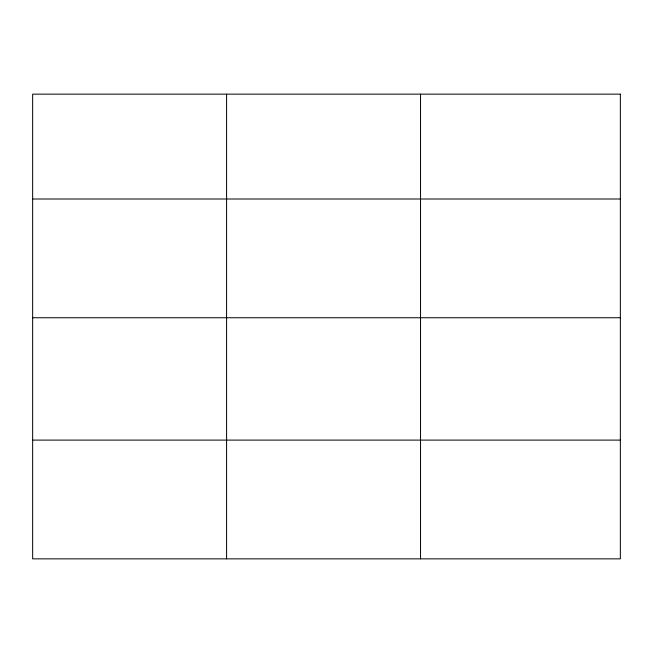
<?xml version="1.0" encoding="UTF-8"?>
<svg xmlns="http://www.w3.org/2000/svg" width="653" height="653" viewBox="0 0 653 653"><rect width="100%" height="100%" fill="white"/><g stroke="black" fill="none" stroke-linecap="round" stroke-linejoin="round"><path stroke-width="0.98" d="M32.65 199.002L620.35 199.002M32.65 317.75L620.35 317.75M32.65 440.098L620.35 440.098M420.532 94.146L420.532 558.854M226.591 94.146L226.591 558.854M620.35 94.146L32.65 94.146L32.65 558.854L620.35 558.854L620.35 94.146"/></g></svg>
